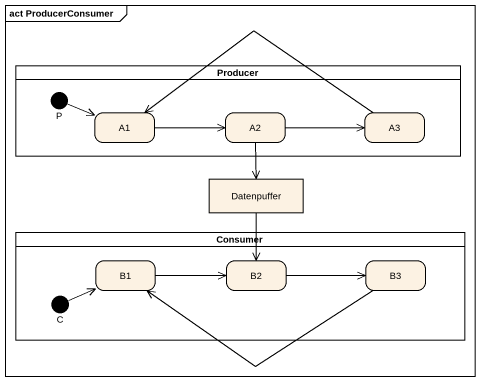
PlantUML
@startuml
mainframe act ProducerConsumer
hide empty description
state Producer <<partition>> {
  state P <<start>>
  state A1
  state A2
  state A3
}
state Datenpuffer <<object>>
state Consumer <<partition>> {
  state B1
  state B2
  state B3
  state C <<start>>
}
P -right-> A1
A1 -right-> A2
A2 -right-> A3
A2 --> Datenpuffer
A3 -left-> A1
Datenpuffer --> B2
B1 -right-> B2
B2 -right-> B3
B3 -left-> B1
C -right-> B1
@enduml
